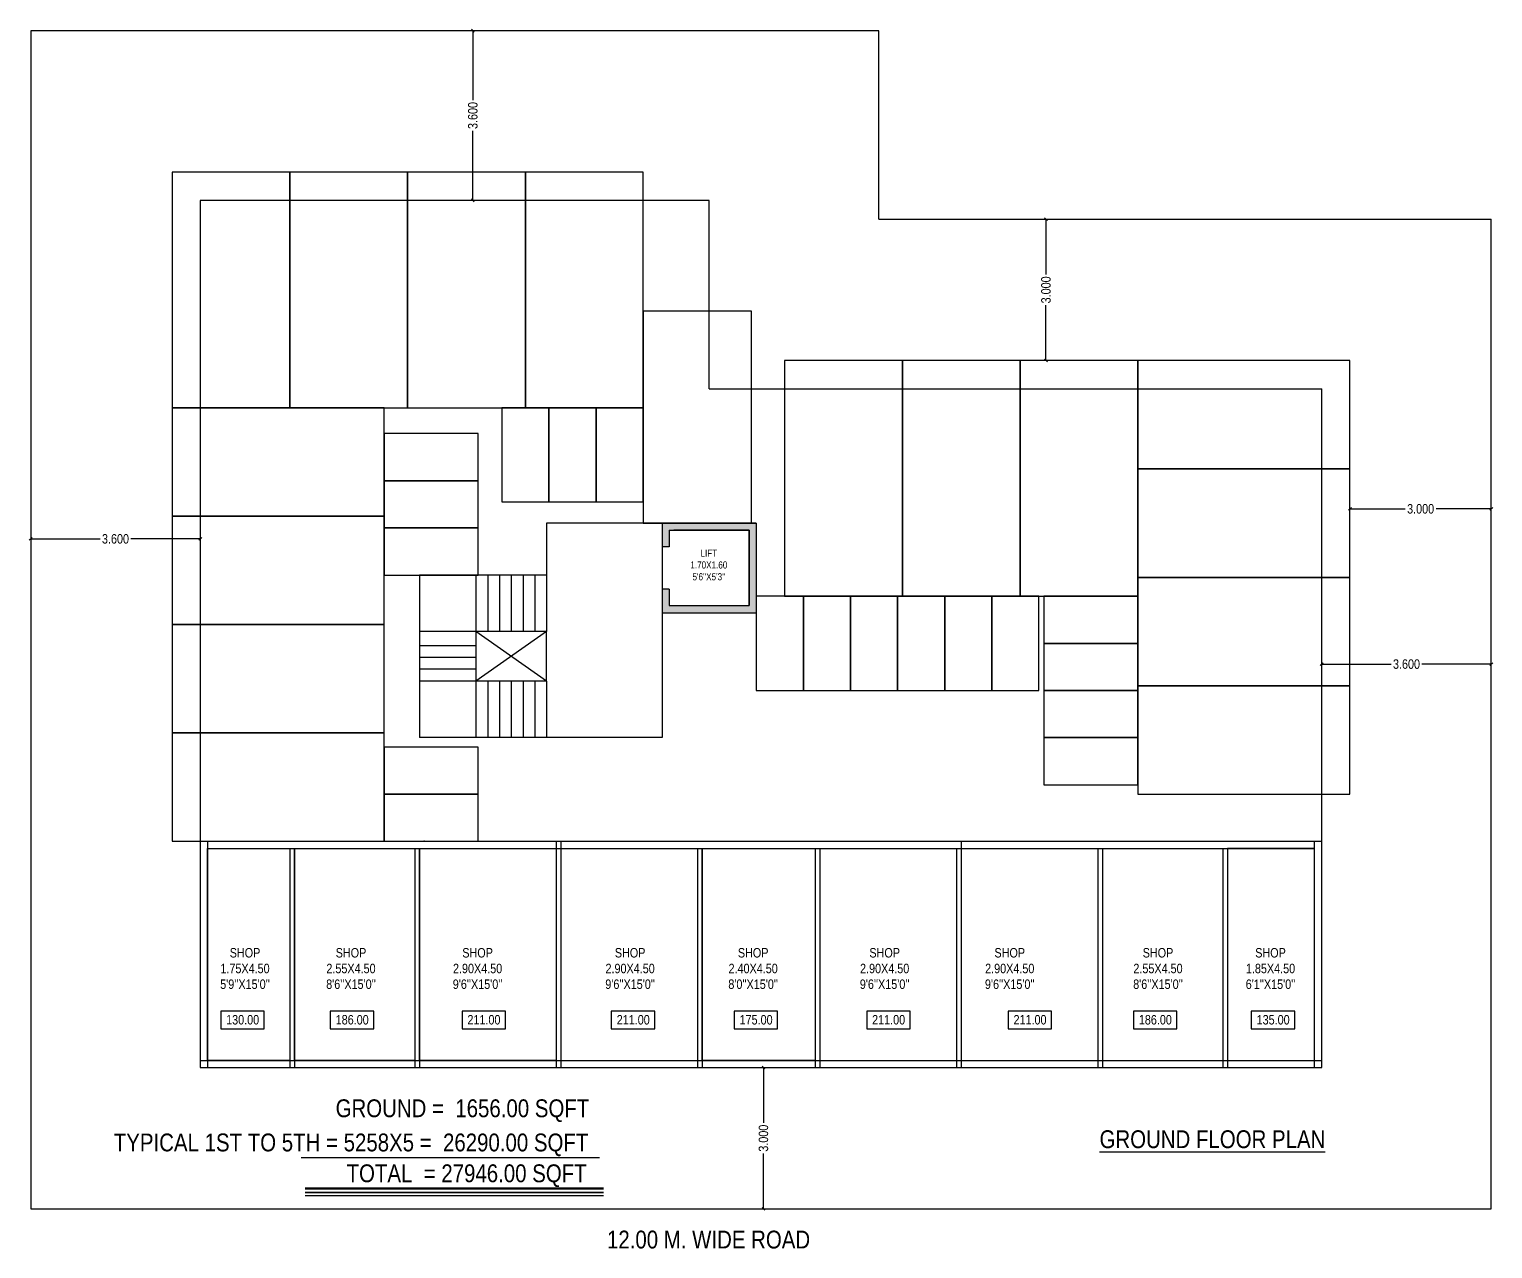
# Model space of a CAD drawing. Extents: x 3034.8 to 3100.9, y 925 to 952.6.
# Drawn here: x 3034.77 to 3065.83, y 926.69 to 952.56 of the extents above; entities that cross this region are included whole.
import ezdxf

# ---------------------------------------------------------------- set-up
doc = ezdxf.new("R2010")
doc.units = 0
doc.layers.get('0').update_dxf_attribs({"linetype": 'CONTINUOUS'})
doc.layers.get('DEFPOINTS').update_dxf_attribs({"linetype": 'CONTINUOUS'})
doc.layers.add('TEXT_', color=255, linetype='CONTINUOUS')
doc.layers.add('WALL', color=7, linetype='CONTINUOUS')
doc.styles.add('AN', font='ARIALN.TTF')
doc.dimstyles.new('DIM', dxfattribs={"dimtxt": 0.2, "dimasz": 0.06, "dimexe": 0.05, "dimexo": 0.3, "dimgap": 0.05, "dimtad": 0, "dimdec": 3, "dimlfac": -1, "dimzin": 1, "dimtxsty": 'AN', "dimblk1": 'OBLIQUE', "dimblk2": 'OBLIQUE', "dimsah": 1, "dimcen": 0.001, "dimse1": 1, "dimse2": 1, "dimclrd": 252, "dimclre": 256, "dimclrt": 1, "dimadec": 4, "dimazin": 3, "dimtfac": 1, "dimtdec": 3, "dimtofl": 0, "dimtmove": 0, "dimatfit": 3, "dimtolj": 1, "dimtzin": 1})

# ---------------------------------------------------------------- blocks, each defined once
blk = doc.blocks.new('_OBLIQUE')
at = {"color": 0, "linetype": 'BYBLOCK'}
blk.add_line((-0.5, -0.5), (0.5, 0.5), dxfattribs=at)
blk = doc.blocks.new('*D18')
at = {"color": 252}
for p, q in [((3050.35, 930.531), (3050.35, 929.357)), ((3050.35, 927.531), (3050.35, 928.704))]:
    blk.add_line(p, q, dxfattribs=at)
at = {"layer": 'DEFPOINTS', "color": 0}
for p in [(3050.298, 930.531), (3050.298, 927.531), (3050.35, 927.531)]:
    blk.add_point(p, dxfattribs=at)
at = {"color": 252, "xscale": 0.06, "yscale": 0.06, "zscale": 0.06}
for p, rotation in [((3050.35, 930.531), 90), ((3050.35, 927.531), 270)]:
    blk.add_blockref('_OBLIQUE', p, dxfattribs=dict(at, rotation=rotation))
at = {"color": 1, "insert": (3050.35, 929.031), "char_height": 0.2, "attachment_point": 5, "rotation": 90, "style": 'AN'}
blk.add_mtext('\\A1;3.000', dxfattribs=at)
blk = doc.blocks.new('*D19')
at = {"color": 252}
for p, q in [((3034.798, 941.747), (3036.272, 941.747)), ((3038.398, 941.747), (3036.925, 941.747))]:
    blk.add_line(p, q, dxfattribs=at)
at = {"layer": 'DEFPOINTS', "color": 0}
for p in [(3034.798, 941.81), (3038.398, 941.81), (3038.398, 941.747)]:
    blk.add_point(p, dxfattribs=at)
at = {"color": 252, "xscale": 0.06, "yscale": 0.06, "zscale": 0.06, "rotation": 180}
blk.add_blockref('_OBLIQUE', (3034.798, 941.747), dxfattribs=at)
at = {"color": 252, "xscale": 0.06, "yscale": 0.06, "zscale": 0.06}
blk.add_blockref('_OBLIQUE', (3038.398, 941.747), dxfattribs=at)
at = {"color": 1, "insert": (3036.598, 941.747), "char_height": 0.2, "attachment_point": 5, "style": 'AN'}
blk.add_mtext('\\A1;3.600', dxfattribs=at)
blk = doc.blocks.new('*D20')
at = {"color": 252}
for p, q in [((3044.182, 952.531), (3044.182, 951.057)), ((3044.182, 948.931), (3044.182, 950.404))]:
    blk.add_line(p, q, dxfattribs=at)
at = {"layer": 'DEFPOINTS', "color": 0}
for p in [(3044.267, 952.531), (3044.182, 948.931), (3044.267, 948.931)]:
    blk.add_point(p, dxfattribs=at)
at = {"color": 252, "xscale": 0.06, "yscale": 0.06, "zscale": 0.06}
for p, rotation in [((3044.182, 952.531), 90), ((3044.182, 948.931), 270)]:
    blk.add_blockref('_OBLIQUE', p, dxfattribs=dict(at, rotation=rotation))
at = {"color": 1, "insert": (3044.182, 950.731), "char_height": 0.2, "attachment_point": 5, "rotation": 90, "style": 'AN'}
blk.add_mtext('\\A1;3.600', dxfattribs=at)
blk = doc.blocks.new('*D21')
at = {"color": 252}
for p, q in [((3062.198, 939.09), (3063.672, 939.09)), ((3065.798, 939.09), (3064.325, 939.09))]:
    blk.add_line(p, q, dxfattribs=at)
at = {"layer": 'DEFPOINTS', "color": 0}
for p in [(3062.198, 939.24), (3065.798, 939.24), (3065.798, 939.09)]:
    blk.add_point(p, dxfattribs=at)
at = {"color": 252, "xscale": 0.06, "yscale": 0.06, "zscale": 0.06, "rotation": 180}
blk.add_blockref('_OBLIQUE', (3062.198, 939.09), dxfattribs=at)
at = {"color": 252, "xscale": 0.06, "yscale": 0.06, "zscale": 0.06}
blk.add_blockref('_OBLIQUE', (3065.798, 939.09), dxfattribs=at)
at = {"color": 1, "insert": (3063.998, 939.09), "char_height": 0.2, "attachment_point": 5, "style": 'AN'}
blk.add_mtext('\\A1;3.600', dxfattribs=at)
blk = doc.blocks.new('*D15')
at = {"color": 252}
for p, q in [((3056.347, 948.531), (3056.347, 947.357)), ((3056.347, 945.531), (3056.347, 946.704))]:
    blk.add_line(p, q, dxfattribs=at)
at = {"layer": 'DEFPOINTS', "color": 0}
for p in [(3056.436, 948.531), (3056.347, 945.531), (3056.436, 945.531)]:
    blk.add_point(p, dxfattribs=at)
at = {"color": 252, "xscale": 0.06, "yscale": 0.06, "zscale": 0.06}
for p, rotation in [((3056.347, 948.531), 90), ((3056.347, 945.531), 270)]:
    blk.add_blockref('_OBLIQUE', p, dxfattribs=dict(at, rotation=rotation))
at = {"color": 1, "insert": (3056.347, 947.031), "char_height": 0.2, "attachment_point": 5, "rotation": 90, "style": 'AN'}
blk.add_mtext('\\A1;3.000', dxfattribs=at)
blk = doc.blocks.new('*D16')
at = {"color": 252}
for p, q in [((3062.798, 942.384), (3063.972, 942.384)), ((3065.798, 942.384), (3064.625, 942.384))]:
    blk.add_line(p, q, dxfattribs=at)
at = {"layer": 'DEFPOINTS', "color": 0}
for p in [(3062.798, 942.384), (3065.798, 942.384), (3065.798, 942.384)]:
    blk.add_point(p, dxfattribs=at)
at = {"color": 252, "xscale": 0.06, "yscale": 0.06, "zscale": 0.06, "rotation": 180}
blk.add_blockref('_OBLIQUE', (3062.798, 942.384), dxfattribs=at)
at = {"color": 252, "xscale": 0.06, "yscale": 0.06, "zscale": 0.06}
blk.add_blockref('_OBLIQUE', (3065.798, 942.384), dxfattribs=at)
at = {"color": 1, "insert": (3064.298, 942.384), "char_height": 0.2, "attachment_point": 5, "style": 'AN'}
blk.add_mtext('\\A1;3.000', dxfattribs=at)

msp = doc.modelspace()

# ---------------------------------------------------------------- hatches: boundary and pattern name
h = msp.add_hatch(color=1)
h.dxf.hatch_style = 1
h.paths.add_polyline_path([(3050.1983, 940.1806), (3050.1983, 942.0806), (3048.1983, 942.0806), (3048.1983, 941.5806), (3048.3483, 941.5806), (3048.3483, 941.9306), (3050.0483, 941.9306), (3050.0483, 940.3306), (3048.3483, 940.3306), (3048.3483, 940.6806), (3048.1983, 940.6806), (3048.1983, 940.1806)])

# ---------------------------------------------------------------- linework, layer by layer
for p, q in [((3052.7983, 952.5306), (3034.7983, 952.5306)), ((3034.7983, 952.5306), (3034.7983, 927.5306)), ((3052.7983, 948.5306), (3052.7983, 952.5306)), ((3049.1983, 948.9306), (3038.3983, 948.9306)), ((3038.3983, 948.9306), (3038.3983, 930.5306)), ((3049.1983, 944.9306), (3049.1983, 948.9306)), ((3052.7983, 948.5306), (3065.7983, 948.5306)), ((3065.7983, 927.5306), (3065.7983, 948.5306)), ((3049.1983, 944.9306), (3062.1983, 944.9306)), ((3062.1983, 930.5306), (3062.1983, 944.9306)), ((3048.3483, 941.5806), (3048.1983, 941.5806)), ((3048.1983, 941.5806), (3048.1983, 937.5306)), ((3045.7483, 940.9806), (3043.0483, 940.9806)), ((3048.3483, 940.6806), (3048.1983, 940.6806)), ((3038.5483, 935.3306), (3038.5483, 930.5306)), ((3062.0483, 930.5306), (3062.0483, 935.3306)), ((3038.3983, 930.6806), (3062.1983, 930.6806)), ((3038.3983, 930.5306), (3062.1983, 930.5306)), ((3034.7983, 927.5306), (3052.7983, 927.5306)), ((3052.7983, 927.5306), (3065.7983, 927.5306))]:
    msp.add_line(p, q)
at = {"color": 244, "linetype": 'CONTINUOUS'}
for p, q in [((3045.7483, 942.0806), (3045.7483, 939.7806)), ((3044.2483, 940.9806), (3044.2483, 937.5306)), ((3044.4983, 940.9806), (3044.4983, 939.7806)), ((3044.7483, 940.9806), (3044.7483, 939.7806)), ((3044.9983, 940.9806), (3044.9983, 939.7806)), ((3045.2483, 940.9806), (3045.2483, 939.7806)), ((3045.4983, 940.9806), (3045.4983, 939.7806)), ((3045.7483, 939.7806), (3043.0483, 939.7806)), ((3045.7483, 939.7806), (3044.2483, 938.7306)), ((3045.7483, 938.7306), (3044.2483, 939.7806)), ((3045.7483, 938.7306), (3045.7483, 939.7806)), ((3044.2483, 939.4806), (3043.0483, 939.4806)), ((3044.2483, 939.2306), (3043.0483, 939.2306)), ((3044.2483, 938.9806), (3043.0483, 938.9806)), ((3045.7483, 938.7306), (3043.0483, 938.7306)), ((3044.4983, 938.7306), (3044.4983, 937.5306)), ((3044.7483, 938.7306), (3044.7483, 937.5306)), ((3044.9983, 938.7306), (3044.9983, 937.5306)), ((3045.2483, 938.7306), (3045.2483, 937.5306)), ((3045.4983, 938.7306), (3045.4983, 937.5306)), ((3045.7483, 938.7306), (3045.7483, 937.5306))]:
    msp.add_line(p, q, dxfattribs=at)
at = {"linetype": 'CONTINUOUS'}
for p, q in [((3040.5405, 928.6199), (3046.8723, 928.6199)), ((3040.6239, 927.9797), (3046.9557, 927.9797)), ((3040.6239, 927.9565), (3046.9557, 927.9565)), ((3040.6239, 927.8868), (3046.9557, 927.8868)), ((3040.6239, 927.879), (3046.9557, 927.879)), ((3040.6239, 927.817), (3046.9557, 927.817))]:
    msp.add_line(p, q, dxfattribs=at)
at = {"color": 1}
for points in [[(3040.2983, 944.5306), (3040.2983, 949.5306), (3037.7983, 949.5306), (3037.7983, 944.5306)], [(3042.7983, 944.5306), (3042.7983, 949.5306), (3040.2983, 949.5306), (3040.2983, 944.5306)], [(3045.2983, 944.5306), (3045.2983, 949.5306), (3042.7983, 949.5306), (3042.7983, 944.5306)], [(3047.7983, 944.5306), (3047.7983, 949.5306), (3045.2983, 949.5306), (3045.2983, 944.5306)], [(3053.2983, 940.5306), (3053.2983, 945.5306), (3050.7983, 945.5306), (3050.7983, 940.5306)], [(3055.7983, 940.5306), (3055.7983, 945.5306), (3053.2983, 945.5306), (3053.2983, 940.5306)], [(3058.2983, 940.5306), (3058.2983, 945.5306), (3055.7983, 945.5306), (3055.7983, 940.5306)]]:
    msp.add_lwpolyline(points, close=True, dxfattribs=at)
at = {"color": 2}
for points in [[(3050.0983, 942.0806), (3050.0983, 946.5806), (3047.7983, 946.5806), (3047.7983, 942.0806)], [(3058.2983, 943.2306), (3062.7983, 943.2306), (3062.7983, 945.5306), (3058.2983, 945.5306)], [(3037.7983, 942.2306), (3042.2983, 942.2306), (3042.2983, 944.5306), (3037.7983, 944.5306)], [(3058.2983, 940.9306), (3062.7983, 940.9306), (3062.7983, 943.2306), (3058.2983, 943.2306)], [(3037.7983, 939.9306), (3042.2983, 939.9306), (3042.2983, 942.2306), (3037.7983, 942.2306)], [(3058.2983, 938.6306), (3062.7983, 938.6306), (3062.7983, 940.9306), (3058.2983, 940.9306)], [(3037.7983, 937.6306), (3042.2983, 937.6306), (3042.2983, 939.9306), (3037.7983, 939.9306)], [(3058.2983, 936.3306), (3062.7983, 936.3306), (3062.7983, 938.6306), (3058.2983, 938.6306)], [(3037.7983, 935.3306), (3042.2983, 935.3306), (3042.2983, 937.6306), (3037.7983, 937.6306)], [(3038.5483, 935.1806), (3040.2983, 935.1806), (3040.2983, 930.6806), (3038.5483, 930.6806)], [(3040.3983, 935.1806), (3042.9483, 935.1806), (3042.9483, 930.6806), (3040.3983, 930.6806)], [(3043.0483, 935.1806), (3045.9483, 935.1806), (3045.9483, 930.6806), (3043.0483, 930.6806)], [(3049.0483, 935.1806), (3051.4483, 935.1806), (3051.4483, 930.6806), (3049.0483, 930.6806)], [(3062.0483, 935.1806), (3060.1983, 935.1806), (3060.1983, 930.6806), (3062.0483, 930.6806)]]:
    msp.add_lwpolyline(points, close=True, dxfattribs=at)
for points in [[(3045.7983, 942.5306), (3045.7983, 944.5306), (3044.7983, 944.5306), (3044.7983, 942.5306)], [(3046.7983, 942.5306), (3046.7983, 944.5306), (3045.7983, 944.5306), (3045.7983, 942.5306)], [(3047.7983, 942.5306), (3047.7983, 944.5306), (3046.7983, 944.5306), (3046.7983, 942.5306)], [(3044.2983, 943.9806), (3042.2983, 943.9806), (3042.2983, 942.9806), (3044.2983, 942.9806)], [(3044.2983, 942.9806), (3042.2983, 942.9806), (3042.2983, 941.9806), (3044.2983, 941.9806)], [(3044.2983, 941.9806), (3042.2983, 941.9806), (3042.2983, 940.9806), (3044.2983, 940.9806)], [(3051.1983, 938.5306), (3051.1983, 940.5306), (3050.1983, 940.5306), (3050.1983, 938.5306)], [(3052.1983, 938.5306), (3052.1983, 940.5306), (3051.1983, 940.5306), (3051.1983, 938.5306)], [(3053.1983, 938.5306), (3053.1983, 940.5306), (3052.1983, 940.5306), (3052.1983, 938.5306)], [(3054.1983, 938.5306), (3054.1983, 940.5306), (3053.1983, 940.5306), (3053.1983, 938.5306)], [(3055.1983, 938.5306), (3055.1983, 940.5306), (3054.1983, 940.5306), (3054.1983, 938.5306)], [(3056.1983, 938.5306), (3056.1983, 940.5306), (3055.1983, 940.5306), (3055.1983, 938.5306)], [(3058.2983, 940.5306), (3056.2983, 940.5306), (3056.2983, 939.5306), (3058.2983, 939.5306)], [(3058.2983, 939.5306), (3056.2983, 939.5306), (3056.2983, 938.5306), (3058.2983, 938.5306)], [(3058.2983, 938.5306), (3056.2983, 938.5306), (3056.2983, 937.5306), (3058.2983, 937.5306)], [(3058.2983, 937.5306), (3056.2983, 937.5306), (3056.2983, 936.5306), (3058.2983, 936.5306)], [(3044.2983, 937.3306), (3042.2983, 937.3306), (3042.2983, 936.3306), (3044.2983, 936.3306)], [(3044.2983, 936.3306), (3042.2983, 936.3306), (3042.2983, 935.3306), (3044.2983, 935.3306)], [(3039.7542, 931.7238), (3038.8321, 931.7238), (3038.8321, 931.3523), (3039.7542, 931.3523)], [(3042.0791, 931.7238), (3041.157, 931.7238), (3041.157, 931.3523), (3042.0791, 931.3523)], [(3044.875, 931.7238), (3043.9529, 931.7238), (3043.9529, 931.3523), (3044.875, 931.3523)], [(3048.0436, 931.7238), (3047.1215, 931.7238), (3047.1215, 931.3523), (3048.0436, 931.3523)], [(3050.6516, 931.7238), (3049.7295, 931.7238), (3049.7295, 931.3523), (3050.6516, 931.3523)], [(3053.4638, 931.7238), (3052.5417, 931.7238), (3052.5417, 931.3523), (3053.4638, 931.3523)], [(3056.4651, 931.7238), (3055.543, 931.7238), (3055.543, 931.3523), (3056.4651, 931.3523)], [(3059.1251, 931.7238), (3058.203, 931.7238), (3058.203, 931.3523), (3059.1251, 931.3523)], [(3061.6251, 931.7238), (3060.703, 931.7238), (3060.703, 931.3523), (3061.6251, 931.3523)]]:
    msp.add_lwpolyline(points, close=True)
at = {"color": 244, "linetype": 'CONTINUOUS'}
msp.add_point((3043.1483, 935.3306), dxfattribs=at)
at = {"layer": 'WALL', "color": 0}
for p, q in [((3050.1983, 942.0806), (3045.7483, 942.0806)), ((3048.1983, 942.0806), (3048.1983, 941.5806)), ((3048.1983, 942.0806), (3050.1983, 942.0806)), ((3048.2983, 942.0806), (3050.0483, 942.0806)), ((3050.1983, 942.0806), (3050.1983, 940.1806)), ((3048.3483, 941.9306), (3048.3483, 941.5806)), ((3048.3483, 941.9306), (3050.0483, 941.9306)), ((3050.0483, 941.9306), (3048.4483, 941.9306)), ((3050.0483, 941.9306), (3050.0483, 940.3306)), ((3050.0483, 940.3306), (3050.0483, 941.9306)), ((3043.0483, 940.9806), (3043.0483, 937.5306)), ((3048.1983, 940.6806), (3048.1983, 940.1806)), ((3048.3483, 940.6806), (3048.3483, 940.3306)), ((3048.3483, 940.3306), (3050.0483, 940.3306)), ((3048.1983, 940.1806), (3050.1983, 940.1806)), ((3048.1983, 937.5306), (3043.0483, 937.5306)), ((3038.3983, 935.3306), (3062.1983, 935.3306)), ((3045.9483, 935.3306), (3045.9483, 930.5306)), ((3046.0483, 935.3306), (3046.0483, 930.5306)), ((3054.5483, 935.3306), (3054.5483, 930.5306)), ((3038.5483, 935.1806), (3062.0483, 935.1806)), ((3040.2983, 935.1806), (3040.2983, 930.5306)), ((3040.3983, 935.1806), (3040.3983, 930.5306)), ((3042.9483, 935.1806), (3042.9483, 930.5306)), ((3043.0483, 935.1806), (3043.0483, 930.5306)), ((3048.9483, 935.1806), (3048.9483, 930.5306)), ((3049.0483, 935.1806), (3049.0483, 930.5306)), ((3051.4483, 935.1806), (3051.4483, 930.5306)), ((3051.5483, 935.1806), (3051.5483, 930.5306)), ((3054.4483, 935.1806), (3054.4483, 930.5306)), ((3057.4483, 935.1806), (3057.4483, 930.5306)), ((3057.5483, 935.1806), (3057.5483, 930.5306)), ((3060.0983, 935.1806), (3060.0983, 930.5306)), ((3060.1983, 935.1806), (3060.1983, 930.5306))]:
    msp.add_line(p, q, dxfattribs=at)

# ---------------------------------------------------------------- texts
at = {"linetype": 'CONTINUOUS', "char_height": 0.378398, "attachment_point": 5, "rotation": 359.99898, "style": 'AN'}
for s, insert, width in [('GROUND =  1656.00 SQFT', (3043.9621, 929.6135), 11.642811), ('TYPICAL 1ST TO 5TH = 5258X5 =  26290.00 SQFT', (3041.5984, 928.888), 11.642811), ('{\\LGROUND FLOOR PLAN}', (3059.8794, 929.0064), 11.642811), ('TOTAL  = 27946.00 SQFT', (3044.0504, 928.2338), 7.158569), ('12.00 M. WIDE ROAD ', (3049.1855, 926.8773), 11.642811)]:
    msp.add_mtext(s, dxfattribs=dict(at, insert=insert, width=width))
at = {"layer": 'TEXT_', "color": 0, "width": 1.495383, "attachment_point": 5, "rotation": 359.99898, "style": 'AN'}
for s, insert, char_height in [("LIFT\\P1.70X1.60\\P5'6''X5'3''", (3049.1915, 941.1931, -0.1), 0.15), ("SHOP\\P1.75X4.50\\P5'9''X15'0''", (3039.3471, 932.6303), 0.2), ("SHOP\\P2.55X4.50\\P8'6''X15'0''", (3041.5964, 932.6303), 0.2), ("SHOP\\P2.90X4.50\\P9'6''X15'0''", (3044.2835, 932.6303), 0.2), ("SHOP\\P2.90X4.50\\P9'6''X15'0''", (3047.5206, 932.6303), 0.2), ("SHOP\\P2.40X4.50\\P8'0''X15'0''", (3050.1318, 932.6303), 0.2), ("SHOP\\P2.90X4.50\\P9'6''X15'0''", (3052.9229, 932.6303), 0.2), ("SHOP\\P2.90X4.50\\P9'6''X15'0''", (3055.5778, 932.6303), 0.2), ("SHOP\\P2.55X4.50\\P8'6''X15'0''", (3058.724, 932.6303), 0.2), ("SHOP\\P1.85X4.50\\P6'1''X15'0''", (3061.1122, 932.6303), 0.2), ('130.00', (3039.2971, 931.5428), 0.2), ('186.00', (3041.622, 931.5428), 0.2), ('211.00', (3044.4179, 931.5428), 0.2), ('211.00', (3047.5865, 931.5428), 0.2), ('175.00', (3050.1945, 931.5428), 0.2), ('211.00', (3053.0067, 931.5428), 0.2), ('211.00', (3056.008, 931.5428), 0.2), ('186.00', (3058.668, 931.5428), 0.2), ('135.00', (3061.168, 931.5428), 0.2)]:
    msp.add_mtext(s, dxfattribs=dict(at, insert=insert, char_height=char_height))

# ---------------------------------------------------------------- dimensions: what is measured, and where the dimension line sits
for base, p1, p2, angle, picture, middle in [((3044.182, 948.9306), (3044.2672, 952.5306), (3044.2672, 948.9306), 90, '*D20', (3044.182, 950.7306)), ((3038.3983, 941.747), (3034.7983, 941.8103), (3038.3983, 941.8103), 0, '*D19', (3036.5983, 941.747)), ((3065.7983, 939.0896), (3062.1983, 939.2396), (3065.7983, 939.2396), 0, '*D21', (3063.9983, 939.0896)), ((3050.35, 927.5306), (3050.2983, 930.5306), (3050.2983, 927.5306), 90, '*D18', (3050.35, 929.0306))]:
    dim = msp.add_linear_dim(base=base, p1=p1, p2=p2, angle=angle, dimstyle='DIM')
    dim.commit()
    dim.dimension.update_dxf_attribs({"geometry": picture, "text_midpoint": middle})
for p1, p2, distance, picture, middle in [((3056.4359, 948.5306), (3056.4359, 945.5306), -0.0893, '*D15', (3056.3466, 947.0306)), ((3062.7983, 942.3839), (3065.7983, 942.3839), 0, '*D16', (3064.2983, 942.3839))]:
    dim = msp.add_aligned_dim(p1=p1, p2=p2, distance=distance, dimstyle='DIM')
    dim.commit()
    dim.dimension.update_dxf_attribs({"geometry": picture, "text_midpoint": middle})

doc.saveas('drawing.dxf')
